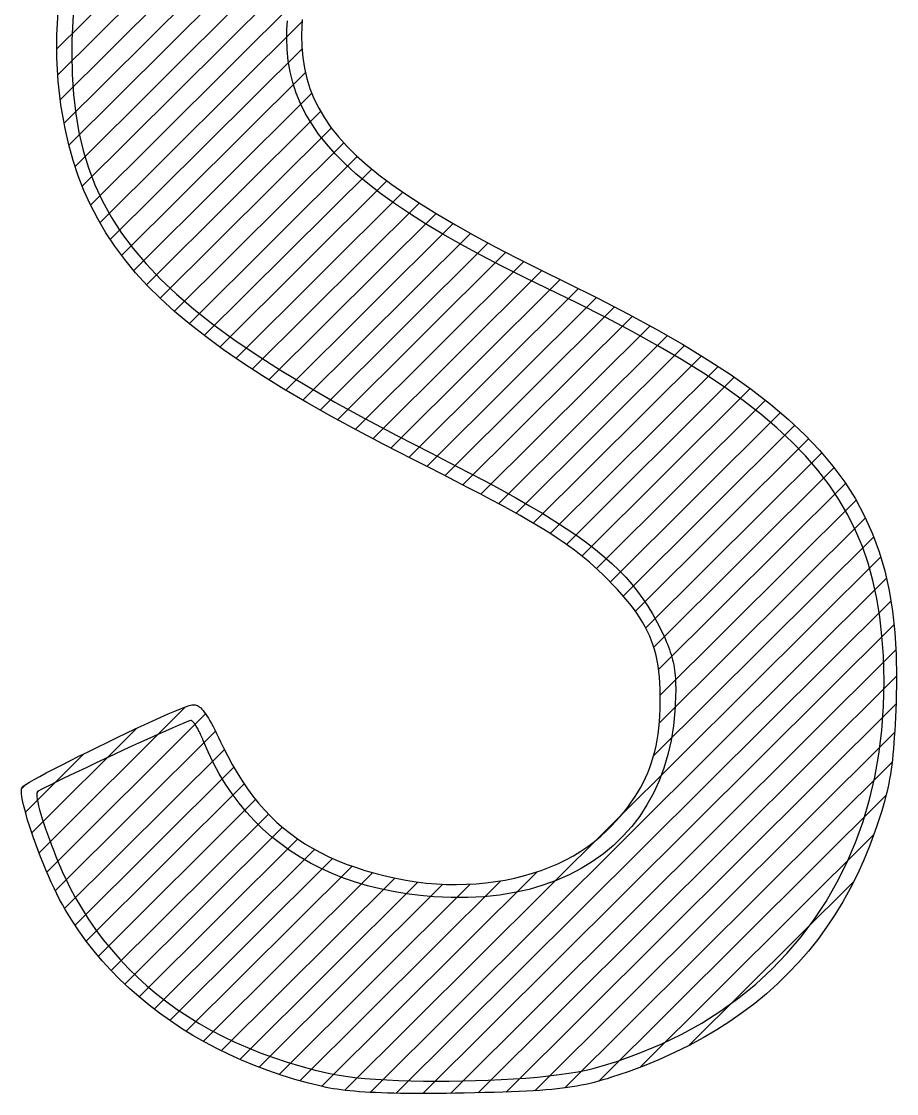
# Model space of a CAD drawing. Extents: x 0 to 420, y -1 to 297.
# Drawn here: x 202.31 to 206.41, y 4.26 to 9.28 of the extents above; entities that cross this region are included whole.
import ezdxf

# ---------------------------------------------------------------- set-up
doc = ezdxf.new("R2010")
doc.units = 0
doc.layers.get('0').update_dxf_attribs({"color": 15, "linetype": 'CONTINUOUS'})
doc.layers.add('SCD_DRAW', color=11, linetype='CONTINUOUS')

# ---------------------------------------------------------------- blocks, each defined once
blk = doc.blocks.new('EX_A3Frame_SysCAD2')
at = {"linetype": 'CONTINUOUS'}
for p, q in [((202.47696, 9.148006), (204.191118, 10.854228)), ((202.47696, 9.148006), (204.191118, 10.854228)), ((202.481957, 9.025955), (204.319642, 10.855133)), ((202.481957, 9.025955), (204.319642, 10.855133)), ((202.493992, 8.910949), (204.447442, 10.855357)), ((202.493992, 8.910949), (204.447442, 10.855357)), ((202.511905, 8.801795), (204.574572, 10.854912)), ((202.511905, 8.801795), (204.574572, 10.854912)), ((202.53499, 8.697833), (204.700081, 10.852901)), ((202.53499, 8.697833), (204.700081, 10.852901)), ((202.563354, 8.599081), (204.822149, 10.84742)), ((202.563354, 8.599081), (204.822149, 10.84742)), ((202.597052, 8.505639), (204.93745, 10.835201)), ((202.597052, 8.505639), (204.93745, 10.835201)), ((202.635842, 8.417732), (203.655935, 9.433102)), ((202.635842, 8.417732), (203.655935, 9.433102)), ((202.477684, 9.215018), (202.48399, 9.321209)), ((202.554569, 9.308942), (202.55107, 9.250317)), ((202.55107, 9.250317), (202.549016, 9.190047)), ((202.67979, 8.334491), (203.627213, 9.277528)), ((202.67979, 8.334491), (203.627213, 9.277528)), ((203.556334, 9.240745), (203.558803, 9.28053)), ((203.625663, 9.25137), (203.624874, 9.214455)), ((203.628028, 9.287485), (203.625663, 9.25137)), ((202.47773, 9.107203), (202.477684, 9.215018)), ((203.555525, 9.200055), (203.556334, 9.240745)), ((203.557248, 9.146306), (203.555525, 9.200055)), ((203.624874, 9.214455), (203.62634, 9.161285)), ((202.549016, 9.190047), (202.548373, 9.128055)), ((202.728451, 8.255942), (203.627028, 9.150358)), ((202.728451, 8.255942), (203.627028, 9.150358)), ((203.562431, 9.093761), (203.557248, 9.146306)), ((203.62634, 9.161285), (203.630856, 9.109763)), ((202.484236, 8.997959), (202.47773, 9.107203)), ((202.548373, 9.128055), (202.550404, 9.030166)), ((203.571184, 9.042313), (203.562431, 9.093761)), ((203.630856, 9.109763), (203.638601, 9.059724)), ((203.583619, 8.991856), (203.571184, 9.042313)), ((203.638601, 9.059724), (203.649751, 9.011001)), ((202.497313, 8.887475), (202.484236, 8.997959)), ((202.550404, 9.030166), (202.556496, 8.936072)), ((202.781567, 8.181575), (203.6429, 9.038922)), ((202.781567, 8.181575), (203.6429, 9.038922)), ((203.599845, 8.942284), (203.583619, 8.991856)), ((203.649751, 9.011001), (203.664486, 8.963427)), ((202.838535, 8.111295), (203.672649, 8.941547)), ((202.838535, 8.111295), (203.672649, 8.941547)), ((203.619973, 8.893491), (203.599845, 8.942284)), ((203.664486, 8.963427), (203.682982, 8.916835)), ((202.556496, 8.936072), (202.566902, 8.845493)), ((203.644113, 8.845369), (203.619973, 8.893491)), ((203.682982, 8.916835), (203.705419, 8.871059)), ((202.517068, 8.775944), (202.497313, 8.887475)), ((202.566902, 8.845493), (202.581877, 8.758146)), ((202.899061, 8.044556), (203.71396, 8.855682)), ((202.899061, 8.044556), (203.71396, 8.855682)), ((203.672378, 8.797814), (203.644113, 8.845369)), ((203.705419, 8.871059), (203.731973, 8.825933)), ((203.704876, 8.750717), (203.672378, 8.797814)), ((203.731973, 8.825933), (203.762822, 8.78129)), ((202.534385, 8.700227), (202.517068, 8.775944)), ((202.581877, 8.758146), (202.601671, 8.673752)), ((202.962748, 7.981001), (203.7645, 8.779041)), ((202.962748, 7.981001), (203.7645, 8.779041)), ((203.741718, 8.703974), (203.704876, 8.750717)), ((203.762822, 8.78129), (203.798146, 8.736963)), ((202.554683, 8.626824), (202.534385, 8.700227)), ((203.029278, 7.920238), (203.822326, 8.709614)), ((203.029278, 7.920238), (203.822326, 8.709614)), ((203.783016, 8.657477), (203.741718, 8.703974)), ((203.798146, 8.736963), (203.838121, 8.692785)), ((203.838121, 8.692785), (203.882925, 8.648592)), ((202.601671, 8.673752), (202.626539, 8.592028)), ((203.098312, 7.861967), (203.885851, 8.645861)), ((203.098312, 7.861967), (203.885851, 8.645861)), ((203.828879, 8.611122), (203.783016, 8.657477)), ((203.882925, 8.648592), (203.932736, 8.604215)), ((202.578153, 8.555555), (202.554683, 8.626824)), ((202.626539, 8.592028), (202.656734, 8.512692)), ((203.879418, 8.5648), (203.828879, 8.611122)), ((203.932736, 8.604215), (203.987731, 8.559489)), ((202.604989, 8.486235), (202.578153, 8.555555)), ((203.169309, 7.806089), (203.953621, 8.586771)), ((203.169309, 7.806089), (203.953621, 8.586771)), ((203.934745, 8.518407), (203.879418, 8.5648)), ((203.987731, 8.559489), (204.048091, 8.514247)), ((202.656734, 8.512692), (202.692507, 8.435463)), ((203.242503, 7.751959), (204.025181, 8.531013)), ((203.242503, 7.751959), (204.025181, 8.531013)), ((203.994968, 8.471835), (203.934745, 8.518407)), ((204.048091, 8.514247), (204.113991, 8.468322)), ((202.635383, 8.418681), (202.604989, 8.486235)), ((203.317421, 7.699545), (204.099592, 8.478094)), ((203.317421, 7.699545), (204.099592, 8.478094)), ((204.060199, 8.424979), (203.994968, 8.471835)), ((204.113991, 8.468322), (204.18561, 8.421548)), ((202.669528, 8.35271), (202.635383, 8.418681)), ((202.692507, 8.435463), (202.734113, 8.36006)), ((203.394181, 7.648444), (204.176623, 8.427265)), ((203.394181, 7.648444), (204.176623, 8.427265)), ((204.13055, 8.377731), (204.060199, 8.424979)), ((204.18561, 8.421548), (204.263125, 8.373757)), ((202.707616, 8.288138), (202.669528, 8.35271)), ((202.734113, 8.36006), (202.781804, 8.2862)), ((203.471976, 7.598894), (204.255222, 8.378515)), ((203.471976, 7.598894), (204.255222, 8.378515)), ((204.206129, 8.329986), (204.13055, 8.377731)), ((204.263125, 8.373757), (204.346715, 8.324785)), ((202.749841, 8.224782), (202.707616, 8.288138)), ((203.550961, 7.55053), (204.335365, 8.331301)), ((203.550961, 7.55053), (204.335365, 8.331301)), ((204.287048, 8.281638), (204.206129, 8.329986)), ((204.346715, 8.324785), (204.436558, 8.274464)), ((202.781804, 8.2862), (202.835834, 8.213605)), ((203.631, 7.503218), (204.416783, 8.285362)), ((203.631, 7.503218), (204.416783, 8.285362)), ((203.71198, 7.456836), (204.499271, 8.240482)), ((203.71198, 7.456836), (204.499271, 8.240482)), ((204.373417, 8.232579), (204.287048, 8.281638)), ((204.436558, 8.274464), (204.53283, 8.222627)), ((202.796394, 8.162459), (202.749841, 8.224782)), ((202.835834, 8.213605), (202.896454, 8.14199)), ((203.79379, 7.411283), (204.582653, 8.196495)), ((203.79379, 7.411283), (204.582653, 8.196495)), ((204.465348, 8.182705), (204.373417, 8.232579)), ((204.53283, 8.222627), (204.635711, 8.169109)), ((202.84747, 8.100984), (202.796394, 8.162459)), ((202.896454, 8.14199), (202.963918, 8.071075)), ((203.876345, 7.366466), (204.666795, 8.153257)), ((203.876345, 7.366466), (204.666795, 8.153257)), ((204.562949, 8.131908), (204.465348, 8.182705)), ((204.635711, 8.169109), (204.745378, 8.113742)), ((202.903259, 8.040176), (202.84747, 8.100984)), ((203.959557, 7.322308), (204.751574, 8.110658)), ((203.959557, 7.322308), (204.751574, 8.110658)), ((204.666332, 8.080082), (204.562949, 8.131908)), ((204.745378, 8.113742), (204.862009, 8.05636)), ((202.963956, 7.979849), (202.903259, 8.040176)), ((202.963918, 8.071075), (203.038479, 8.000579)), ((204.043358, 7.278736), (204.836898, 8.068602)), ((204.043358, 7.278736), (204.836898, 8.068602)), ((204.775609, 8.027122), (204.666332, 8.080082)), ((204.862009, 8.05636), (205.012578, 7.981708)), ((203.038479, 8.000579), (203.12039, 7.93022)), ((204.127668, 7.235695), (204.922416, 8.026764)), ((204.127668, 7.235695), (204.922416, 8.026764)), ((204.917386, 7.95827), (204.775609, 8.027122)), ((203.029753, 7.919822), (202.963956, 7.979849)), ((204.212271, 7.192921), (205.007371, 7.984341)), ((204.212271, 7.192921), (205.007371, 7.984341)), ((204.296675, 7.14995), (205.091626, 7.941221)), ((204.296675, 7.14995), (205.091626, 7.941221)), ((205.051054, 7.890796), (204.917386, 7.95827)), ((205.012578, 7.981708), (205.154, 7.908537)), ((203.100843, 7.859911), (203.029753, 7.919822)), ((203.12039, 7.93022), (203.209904, 7.859716)), ((204.380907, 7.106621), (205.175218, 7.897255)), ((204.380907, 7.106621), (205.175218, 7.897255)), ((205.176817, 7.824478), (205.051054, 7.890796)), ((205.154, 7.908537), (205.286503, 7.836558)), ((203.177417, 7.799931), (203.100843, 7.859911)), ((203.209904, 7.859716), (203.307273, 7.788786)), ((204.464596, 7.062937), (205.257803, 7.852472)), ((204.464596, 7.062937), (205.257803, 7.852472)), ((205.286503, 7.836558), (205.410312, 7.765483)), ((203.25967, 7.739702), (203.177417, 7.799931)), ((203.307273, 7.788786), (203.412751, 7.717148)), ((204.547683, 7.018654), (205.339394, 7.8067)), ((204.547683, 7.018654), (205.339394, 7.8067)), ((205.294878, 7.759094), (205.176817, 7.824478)), ((203.347794, 7.679037), (203.25967, 7.739702)), ((204.629779, 6.973574), (205.419748, 7.759886)), ((204.629779, 6.973574), (205.419748, 7.759886)), ((205.405439, 7.694422), (205.294878, 7.759094)), ((205.410312, 7.765483), (205.525655, 7.695024)), ((203.412751, 7.717148), (203.52659, 7.644522)), ((204.710722, 6.927156), (205.498964, 7.711749)), ((204.710722, 6.927156), (205.498964, 7.711749)), ((205.508705, 7.630239), (205.405439, 7.694422)), ((205.525655, 7.695024), (205.63276, 7.624891)), ((203.441981, 7.617755), (203.347794, 7.679037)), ((203.52659, 7.644522), (203.649044, 7.570626)), ((204.789784, 6.878868), (205.57676, 7.6622)), ((204.789784, 6.878868), (205.57676, 7.6622)), ((203.542424, 7.555672), (203.441981, 7.617755)), ((204.865884, 6.828033), (205.652716, 7.611222)), ((204.865884, 6.828033), (205.652716, 7.611222)), ((205.604878, 7.566326), (205.508705, 7.630239)), ((205.63276, 7.624891), (205.731854, 7.554797)), ((203.649316, 7.492605), (203.542424, 7.555672)), ((203.649044, 7.570626), (203.780365, 7.495177)), ((204.938543, 6.77337), (205.727111, 7.558288)), ((204.938543, 6.77337), (205.727111, 7.558288)), ((205.694163, 7.502457), (205.604878, 7.566326)), ((205.731854, 7.554797), (205.823164, 7.484454)), ((203.76285, 7.428369), (203.649316, 7.492605)), ((203.780365, 7.495177), (203.920807, 7.417895)), ((205.006906, 6.714431), (205.79947, 7.503326)), ((205.006906, 6.714431), (205.79947, 7.503326)), ((205.77676, 7.438412), (205.694163, 7.502457)), ((205.823164, 7.484454), (205.906916, 7.413574)), ((205.07116, 6.651836), (205.869298, 7.446278)), ((205.07116, 6.651836), (205.869298, 7.446278)), ((205.852876, 7.373969), (205.77676, 7.438412)), ((203.883218, 7.362782), (203.76285, 7.428369)), ((203.920807, 7.417895), (204.070622, 7.338499)), ((205.132463, 6.585871), (205.93678, 7.386464)), ((205.132463, 6.585871), (205.93678, 7.386464)), ((205.906916, 7.413574), (205.983338, 7.341866)), ((204.010613, 7.295661), (203.883218, 7.362782)), ((204.070622, 7.338499), (204.230064, 7.256706)), ((205.922712, 7.308908), (205.852876, 7.373969)), ((205.983338, 7.341866), (206.052658, 7.269043)), ((204.145228, 7.226822), (204.010613, 7.295661)), ((205.18905, 6.515211), (206.00135, 7.32375)), ((205.18905, 6.515211), (206.00135, 7.32375)), ((205.986471, 7.243002), (205.922712, 7.308908)), ((204.230064, 7.256706), (204.319954, 7.210934)), ((205.238214, 6.436445), (206.062989, 7.257401)), ((205.238214, 6.436445), (206.062989, 7.257401)), ((206.044357, 7.176033), (205.986471, 7.243002)), ((206.052658, 7.269043), (206.115102, 7.194817)), ((204.216672, 7.190689), (204.145228, 7.226822)), ((204.283795, 7.156533), (204.216672, 7.190689)), ((204.319954, 7.210934), (204.40454, 7.16715)), ((205.275491, 6.346565), (206.120614, 7.187775)), ((205.275491, 6.346565), (206.120614, 7.187775)), ((206.115102, 7.194817), (206.170897, 7.1189)), ((204.346791, 7.124235), (204.283795, 7.156533)), ((204.40454, 7.16715), (204.484023, 7.125198)), ((206.096574, 7.107779), (206.044357, 7.176033)), ((204.405853, 7.093676), (204.346791, 7.124235)), ((204.461175, 7.064738), (204.405853, 7.093676)), ((204.484023, 7.125198), (204.558602, 7.084918)), ((204.558602, 7.084918), (204.628477, 7.046153)), ((205.297945, 6.24193), (206.174167, 7.114095)), ((205.297945, 6.24193), (206.174167, 7.114095)), ((206.143324, 7.038016), (206.096574, 7.107779)), ((206.170897, 7.1189), (206.220271, 7.041002)), ((204.51295, 7.0373), (204.461175, 7.064738)), ((204.561371, 7.011244), (204.51295, 7.0373)), ((204.628477, 7.046153), (204.693847, 7.008743)), ((205.305788, 6.122446), (206.223333, 7.035743)), ((205.305788, 6.122446), (206.223333, 7.035743)), ((206.184811, 6.966523), (206.143324, 7.038016)), ((206.220271, 7.041002), (206.263451, 6.960835)), ((204.606632, 6.986452), (204.561371, 7.011244)), ((204.648925, 6.962804), (204.606632, 6.986452)), ((204.693847, 7.008743), (204.754914, 6.972532)), ((204.688445, 6.940179), (204.648925, 6.962804)), ((204.725385, 6.918461), (204.688445, 6.940179)), ((204.754914, 6.972532), (204.811876, 6.93736)), ((204.811876, 6.93736), (204.864933, 6.903068)), ((205.301481, 5.991174), (206.267445, 6.952666)), ((205.301481, 5.991174), (206.267445, 6.952666)), ((206.221237, 6.893078), (206.184811, 6.966523)), ((206.263451, 6.960835), (206.300664, 6.878111)), ((204.759937, 6.897531), (204.725385, 6.918461)), ((204.792295, 6.877268), (204.759937, 6.897531)), ((204.864933, 6.903068), (204.914285, 6.8695)), ((206.252807, 6.817459), (206.221237, 6.893078)), ((204.822653, 6.857555), (204.792295, 6.877268)), ((204.851205, 6.838271), (204.822653, 6.857555)), ((204.878142, 6.819298), (204.851205, 6.838271)), ((204.914285, 6.8695), (204.960132, 6.836495)), ((204.960132, 6.836495), (205.002674, 6.803897)), ((205.274749, 5.83758), (206.306216, 6.864272)), ((205.274749, 5.83758), (206.306216, 6.864272)), ((206.300664, 6.878111), (206.332136, 6.792542)), ((204.903659, 6.800516), (204.878142, 6.819298)), ((204.927949, 6.781807), (204.903659, 6.800516)), ((204.951204, 6.763053), (204.927949, 6.781807)), ((205.002674, 6.803897), (205.042111, 6.771546)), ((206.279724, 6.739443), (206.252807, 6.817459)), ((206.332136, 6.792542), (206.358096, 6.703838)), ((203.827925, 4.270463), (206.339282, 6.770193)), ((203.827925, 4.270463), (206.339282, 6.770193)), ((204.973619, 6.744133), (204.951204, 6.763053)), ((204.995388, 6.724929), (204.973619, 6.744133)), ((205.042111, 6.771546), (205.078642, 6.739286)), ((205.078642, 6.739286), (205.112468, 6.706955)), ((206.302189, 6.65881), (206.279724, 6.739443)), ((205.016702, 6.705322), (204.995388, 6.724929)), ((205.037756, 6.685191), (205.016702, 6.705322)), ((205.058743, 6.66442), (205.037756, 6.685191)), ((205.112468, 6.706955), (205.143788, 6.674399)), ((206.358096, 6.703838), (206.37877, 6.611714)), ((203.945816, 4.260822), (206.366352, 6.670152)), ((203.945816, 4.260822), (206.366352, 6.670152)), ((205.082443, 6.640216), (205.058743, 6.66442)), ((205.104702, 6.616675), (205.082443, 6.640216)), ((205.143788, 6.674399), (205.172801, 6.641455)), ((205.172801, 6.641455), (205.199709, 6.607969)), ((206.320408, 6.575336), (206.302189, 6.65881)), ((205.125556, 6.59371), (205.104702, 6.616675)), ((205.145046, 6.571234), (205.125556, 6.59371)), ((205.199709, 6.607969), (205.22471, 6.573779)), ((206.37877, 6.611714), (206.394385, 6.515877)), ((204.068952, 4.256404), (206.387246, 6.563965)), ((204.068952, 4.256404), (206.387246, 6.563965)), ((205.163206, 6.549159), (205.145046, 6.571234)), ((205.180076, 6.527399), (205.163206, 6.549159)), ((205.22471, 6.573779), (205.248006, 6.53873)), ((205.248006, 6.53873), (205.269794, 6.502661)), ((206.334583, 6.488801), (206.320408, 6.575336)), ((205.195693, 6.505864), (205.180076, 6.527399)), ((205.210093, 6.484468), (205.195693, 6.505864)), ((205.223317, 6.463124), (205.210093, 6.484468)), ((205.269794, 6.502661), (205.290276, 6.465415)), ((206.344917, 6.398981), (206.334583, 6.488801)), ((206.394385, 6.515877), (206.405168, 6.416041)), ((204.19377, 4.255269), (206.40177, 6.453046)), ((204.19377, 4.255269), (206.40177, 6.453046)), ((205.2354, 6.441743), (205.223317, 6.463124)), ((205.24638, 6.420239), (205.2354, 6.441743)), ((205.290276, 6.465415), (205.309651, 6.426834)), ((205.256294, 6.398524), (205.24638, 6.420239)), ((205.265182, 6.37651), (205.256294, 6.398524)), ((205.309651, 6.426834), (205.328119, 6.386759)), ((205.328119, 6.386759), (205.333854, 6.373544)), ((206.351614, 6.305655), (206.344917, 6.398981)), ((206.405168, 6.416041), (206.411349, 6.311918)), ((204.322364, 4.256282), (206.410398, 6.334649)), ((204.322364, 4.256282), (206.410398, 6.334649)), ((205.273078, 6.354111), (205.265182, 6.37651)), ((205.280023, 6.331238), (205.273078, 6.354111)), ((205.286053, 6.307805), (205.280023, 6.331238)), ((205.333854, 6.373544), (205.339198, 6.360687)), ((205.339198, 6.360687), (205.34416, 6.348131)), ((205.34416, 6.348131), (205.348747, 6.335816)), ((205.348747, 6.335816), (205.352966, 6.323681)), ((205.291206, 6.283724), (205.286053, 6.307805)), ((205.29552, 6.258906), (205.291206, 6.283724)), ((205.352966, 6.323681), (205.356827, 6.311669)), ((205.356827, 6.311669), (205.360337, 6.29972)), ((205.360337, 6.29972), (205.363504, 6.287774)), ((205.363504, 6.287774), (205.366337, 6.275773)), ((206.354934, 6.186818), (206.351614, 6.305655)), ((206.411349, 6.311918), (206.41315, 6.203219)), ((205.299031, 6.233266), (205.29552, 6.258906)), ((205.301778, 6.206714), (205.299031, 6.233266)), ((205.366337, 6.275773), (205.368843, 6.263657)), ((205.368843, 6.263657), (205.371031, 6.251368)), ((205.371031, 6.251368), (205.372908, 6.238844)), ((205.372908, 6.238844), (205.374483, 6.226029)), ((204.452413, 4.258744), (206.413162, 6.210415)), ((204.452413, 4.258744), (206.413162, 6.210415)), ((205.303799, 6.179165), (205.301778, 6.206714)), ((205.30513, 6.150531), (205.303799, 6.179165)), ((205.374483, 6.226029), (205.375764, 6.212863)), ((205.375764, 6.212863), (205.376758, 6.199286)), ((205.376758, 6.199286), (205.377474, 6.185239)), ((205.377474, 6.185239), (205.37792, 6.170662)), ((206.352466, 6.070499), (206.354934, 6.186818)), ((206.41315, 6.203219), (206.410803, 6.089655)), ((205.305809, 6.120723), (205.30513, 6.150531)), ((205.378034, 6.139685), (205.377718, 6.123166)), ((205.37792, 6.170662), (205.378105, 6.155497)), ((205.378105, 6.155497), (205.378034, 6.139685)), ((204.584351, 4.262385), (206.410438, 6.080018)), ((204.584351, 4.262385), (206.410438, 6.080018)), ((205.30529, 6.057773), (205.305875, 6.089655)), ((205.305875, 6.089655), (205.305809, 6.120723)), ((205.376382, 6.087771), (205.375377, 6.068777)), ((205.377165, 6.105881), (205.376382, 6.087771)), ((205.377718, 6.123166), (205.377165, 6.105881)), ((206.410803, 6.089655), (206.409361, 6.052913)), ((202.394577, 5.383643), (203.08122, 6.067107)), ((202.394577, 5.383643), (203.08122, 6.067107)), ((202.431298, 5.293209), (203.175382, 6.033848)), ((202.431298, 5.293209), (203.175382, 6.033848)), ((202.965261, 6.018242), (202.999806, 6.033512)), ((202.999806, 6.033512), (203.030897, 6.046879)), ((203.030897, 6.046879), (203.058038, 6.058097)), ((203.058038, 6.058097), (203.080729, 6.066925)), ((203.080729, 6.066925), (203.09847, 6.073117)), ((203.09847, 6.073117), (203.104409, 6.074801)), ((203.104409, 6.074801), (203.110131, 6.075976)), ((203.110131, 6.075976), (203.11567, 6.076598)), ((203.11567, 6.076598), (203.121067, 6.076619)), ((203.121067, 6.076619), (203.126357, 6.075998)), ((203.126357, 6.075998), (203.131577, 6.074686)), ((203.131577, 6.074686), (203.136765, 6.07264)), ((203.136765, 6.07264), (203.141959, 6.069814)), ((203.141959, 6.069814), (203.147195, 6.066162)), ((203.147195, 6.066162), (203.152511, 6.061641)), ((203.152511, 6.061641), (203.157943, 6.056204)), ((203.157943, 6.056204), (203.163529, 6.049806)), ((203.163529, 6.049806), (203.169307, 6.042402)), ((203.169307, 6.042402), (203.175313, 6.033949)), ((203.175313, 6.033949), (203.181584, 6.024398)), ((205.303987, 6.026813), (205.30529, 6.057773)), ((205.374158, 6.048838), (205.36739, 5.977804)), ((205.375377, 6.068777), (205.374158, 6.048838)), ((206.344287, 5.956808), (206.352466, 6.070499)), ((206.409361, 6.052913), (206.407849, 6.018171)), ((202.845893, 5.963442), (202.887806, 5.982963)), ((202.887806, 5.982963), (202.927763, 6.001311)), ((202.927763, 6.001311), (202.965261, 6.018242)), ((203.046421, 5.979882), (203.018791, 5.967836)), ((203.069521, 5.989712), (203.046421, 5.979882)), ((203.087519, 5.99706), (203.069521, 5.989712)), ((203.099851, 6.001662), (203.087519, 5.99706)), ((203.105948, 6.003255), (203.099851, 6.001662)), ((203.107472, 6.003038), (203.105948, 6.003255)), ((203.10914, 6.002396), (203.107472, 6.003038)), ((203.110943, 6.001344), (203.10914, 6.002396)), ((203.112873, 5.999897), (203.110943, 6.001344)), ((203.11492, 5.998067), (203.112873, 5.999897)), ((203.117075, 5.99587), (203.11492, 5.998067)), ((203.11933, 5.993319), (203.117075, 5.99587)), ((203.121677, 5.990428), (203.11933, 5.993319)), ((203.124105, 5.987213), (203.121677, 5.990428)), ((203.126606, 5.983687), (203.124105, 5.987213)), ((203.129172, 5.979865), (203.126606, 5.983687)), ((203.131793, 5.97576), (203.129172, 5.979865)), ((203.181584, 6.024398), (203.188159, 6.013706)), ((203.188159, 6.013706), (203.195073, 6.001828)), ((203.195073, 6.001828), (203.202364, 5.988717)), ((203.202364, 5.988717), (203.21007, 5.97433)), ((205.299154, 5.967476), (205.301947, 5.996729)), ((205.301947, 5.996729), (205.303987, 6.026813)), ((205.36739, 5.977804), (205.356501, 5.909309)), ((206.406246, 5.985294), (206.404528, 5.954143)), ((206.407849, 6.018171), (206.406246, 5.985294)), ((202.360714, 5.476922), (202.852699, 5.966629)), ((202.360714, 5.476922), (202.852699, 5.966629)), ((202.471045, 5.205601), (203.221372, 5.952455)), ((202.471045, 5.205601), (203.221372, 5.952455)), ((202.758185, 5.921855), (202.80252, 5.942992)), ((202.80252, 5.942992), (202.845893, 5.963442)), ((202.9522, 5.938145), (202.914376, 5.92103)), ((202.987194, 5.953835), (202.9522, 5.938145)), ((203.018791, 5.967836), (202.987194, 5.953835)), ((203.13446, 5.971387), (203.131793, 5.97576)), ((203.137166, 5.96676), (203.13446, 5.971387)), ((203.1399, 5.961894), (203.137166, 5.96676)), ((203.142654, 5.956802), (203.1399, 5.961894)), ((203.14542, 5.951499), (203.142654, 5.956802)), ((203.148186, 5.945998), (203.14542, 5.951499)), ((203.150947, 5.940315), (203.148186, 5.945998)), ((203.153692, 5.934464), (203.150947, 5.940315)), ((203.156413, 5.928458), (203.153692, 5.934464)), ((203.159101, 5.922311), (203.156413, 5.928458)), ((203.21007, 5.97433), (203.218227, 5.958621)), ((203.218227, 5.958621), (203.226873, 5.941545)), ((203.226873, 5.941545), (203.236046, 5.923056)), ((204.718092, 4.268521), (206.404085, 5.946709)), ((204.718092, 4.268521), (206.404085, 5.946709)), ((205.291227, 5.911284), (205.295587, 5.93901)), ((205.295587, 5.93901), (205.299154, 5.967476)), ((206.330475, 5.845858), (206.344287, 5.956808)), ((206.404528, 5.954143), (206.402675, 5.924584)), ((202.624396, 5.856767), (202.668625, 5.878499)), ((202.668625, 5.878499), (202.713387, 5.900276)), ((202.713387, 5.900276), (202.758185, 5.921855)), ((202.832507, 5.88358), (202.789596, 5.863773)), ((202.874289, 5.902754), (202.832507, 5.88358)), ((202.914376, 5.92103), (202.874289, 5.902754)), ((203.161746, 5.916039), (203.159101, 5.922311)), ((203.164339, 5.909655), (203.161746, 5.916039)), ((203.187298, 5.855642), (203.164339, 5.909655)), ((203.236046, 5.923056), (203.245781, 5.903109)), ((203.245781, 5.903109), (203.256117, 5.88166)), ((203.256117, 5.88166), (203.277563, 5.838553)), ((205.280055, 5.857873), (205.286056, 5.884253)), ((205.286056, 5.884253), (205.291227, 5.911284)), ((205.356501, 5.909309), (205.341577, 5.84342)), ((206.400663, 5.896479), (206.39847, 5.869692)), ((206.402675, 5.924584), (206.400663, 5.896479)), ((202.330651, 5.573958), (202.605258, 5.847294)), ((202.330651, 5.573958), (202.605258, 5.847294)), ((202.514782, 5.122151), (203.263187, 5.86709)), ((202.514782, 5.122151), (203.263187, 5.86709)), ((202.539533, 5.814412), (202.5812, 5.835323)), ((202.5812, 5.835323), (202.624396, 5.856767)), ((202.746125, 5.843597), (202.70266, 5.823315)), ((202.789596, 5.863773), (202.746125, 5.843597)), ((203.21232, 5.803576), (203.187298, 5.855642)), ((203.277563, 5.838553), (203.299752, 5.797207)), ((205.265488, 5.806881), (205.273206, 5.832097)), ((205.273206, 5.832097), (205.280055, 5.857873)), ((205.341577, 5.84342), (205.322701, 5.7802)), ((206.311108, 5.737758), (206.330475, 5.845858)), ((206.396074, 5.844086), (206.393453, 5.819525)), ((206.39847, 5.869692), (206.396074, 5.844086)), ((202.462785, 5.775161), (202.499896, 5.794277)), ((202.499896, 5.794277), (202.539533, 5.814412)), ((202.563593, 5.04375), (203.307239, 5.783953)), ((202.563593, 5.04375), (203.307239, 5.783953)), ((202.61802, 5.783494), (202.57798, 5.764481)), ((202.659769, 5.803193), (202.61802, 5.783494)), ((202.70266, 5.823315), (202.659769, 5.803193)), ((203.239384, 5.753469), (203.21232, 5.803576)), ((203.299752, 5.797207), (203.322728, 5.757587)), ((204.85852, 4.281315), (206.392072, 5.807767)), ((204.85852, 4.281315), (206.392072, 5.807767)), ((205.247377, 5.757947), (205.256885, 5.78218)), ((205.256885, 5.78218), (205.265488, 5.806881)), ((205.322701, 5.7802), (205.299958, 5.719715)), ((206.390584, 5.795872), (206.387445, 5.77299)), ((206.393453, 5.819525), (206.390584, 5.795872)), ((202.349579, 5.713767), (202.371598, 5.726368)), ((202.371598, 5.726368), (202.398138, 5.740963)), ((202.398138, 5.740963), (202.428699, 5.757308)), ((202.428699, 5.757308), (202.462785, 5.775161)), ((202.505295, 5.729574), (202.473785, 5.714207)), ((202.540216, 5.74642), (202.505295, 5.729574)), ((202.57798, 5.764481), (202.540216, 5.74642)), ((203.268472, 5.705334), (203.239384, 5.753469)), ((203.322728, 5.757587), (203.346537, 5.71966)), ((205.22557, 5.710709), (205.236945, 5.734139)), ((205.236945, 5.734139), (205.247377, 5.757947)), ((206.286267, 5.63262), (206.311108, 5.737758)), ((206.380268, 5.728994), (206.376187, 5.707607)), ((206.384014, 5.750743), (206.380268, 5.728994)), ((206.387445, 5.77299), (206.384014, 5.750743)), ((202.312272, 5.673689), (202.313198, 5.683568)), ((202.313198, 5.683568), (202.315627, 5.690367)), ((202.313199, 5.683571), (202.334089, 5.704365)), ((202.313199, 5.683571), (202.334089, 5.704365)), ((202.315627, 5.690367), (202.321095, 5.695523)), ((202.321095, 5.695523), (202.332578, 5.703405)), ((202.332578, 5.703405), (202.349579, 5.713767)), ((202.405396, 5.67962), (202.393203, 5.67281)), ((202.423268, 5.688966), (202.405396, 5.67962)), ((202.446254, 5.700583), (202.423268, 5.688966)), ((202.473785, 5.714207), (202.446254, 5.700583)), ((202.616283, 4.969399), (203.355884, 5.705576)), ((202.616283, 4.969399), (203.355884, 5.705576)), ((203.299564, 5.659186), (203.268472, 5.705334)), ((203.346537, 5.71966), (203.371223, 5.68339)), ((203.371223, 5.68339), (203.396831, 5.648744)), ((205.199917, 5.664804), (205.213234, 5.687612)), ((205.213234, 5.687612), (205.22557, 5.710709)), ((205.299958, 5.719715), (205.273433, 5.662033)), ((206.371745, 5.686445), (206.366922, 5.665372)), ((206.376187, 5.707607), (206.371745, 5.686445)), ((202.312772, 5.660951), (202.312272, 5.673689)), ((202.314622, 5.645569), (202.312772, 5.660951)), ((202.317746, 5.627762), (202.314622, 5.645569)), ((202.322066, 5.607747), (202.317746, 5.627762)), ((202.38504, 5.664482), (202.384177, 5.657265)), ((202.384177, 5.657265), (202.384598, 5.647355)), ((202.384598, 5.647355), (202.38623, 5.634953)), ((202.38726, 5.6688), (202.38504, 5.664482)), ((202.38623, 5.634953), (202.389002, 5.620265)), ((202.393203, 5.67281), (202.38726, 5.6688)), ((202.672812, 4.898681), (203.409802, 5.63226)), ((202.672812, 4.898681), (203.409802, 5.63226)), ((203.332642, 5.615036), (203.299564, 5.659186)), ((203.396831, 5.648744), (203.423405, 5.615689)), ((205.018384, 4.313582), (206.363866, 5.652836)), ((205.018384, 4.313582), (206.363866, 5.652836)), ((205.170268, 5.619871), (205.185602, 5.642239)), ((205.185602, 5.642239), (205.199917, 5.664804)), ((205.273433, 5.662033), (205.24321, 5.607215)), ((206.256025, 5.530554), (206.286267, 5.63262)), ((206.361696, 5.64425), (206.356044, 5.622945)), ((206.366922, 5.665372), (206.361696, 5.64425)), ((202.327506, 5.585743), (202.322066, 5.607747)), ((202.333989, 5.561968), (202.327506, 5.585743)), ((202.389002, 5.620265), (202.39284, 5.603492)), ((202.39284, 5.603492), (202.397672, 5.58484)), ((202.397672, 5.58484), (202.403426, 5.56451)), ((203.367685, 5.572899), (203.332642, 5.615036)), ((203.423405, 5.615689), (203.450991, 5.584189)), ((203.450991, 5.584189), (203.479633, 5.554212)), ((205.117975, 5.553502), (205.136474, 5.575548)), ((205.136474, 5.575548), (205.153899, 5.597656)), ((205.153899, 5.597656), (205.170268, 5.619871)), ((205.24321, 5.607215), (205.209373, 5.55533)), ((206.343373, 5.579233), (206.336309, 5.556554)), ((206.349943, 5.601318), (206.343373, 5.579233)), ((206.356044, 5.622945), (206.349943, 5.601318)), ((202.341439, 5.536637), (202.333989, 5.561968)), ((202.349778, 5.509971), (202.341439, 5.536637)), ((202.403426, 5.56451), (202.410031, 5.542709)), ((202.410031, 5.542709), (202.417412, 5.519637)), ((202.732953, 4.831559), (203.469412, 5.564609)), ((202.732953, 4.831559), (203.469412, 5.564609)), ((203.404675, 5.532786), (203.367685, 5.572899)), ((203.443591, 5.494712), (203.404675, 5.532786)), ((203.479633, 5.554212), (203.509375, 5.525721)), ((203.509375, 5.525721), (203.540262, 5.498685)), ((205.077679, 5.509414), (205.098383, 5.531472)), ((205.098383, 5.531472), (205.117975, 5.553502)), ((205.209373, 5.55533), (205.172008, 5.506441)), ((206.220464, 5.431673), (206.256025, 5.530554)), ((206.328731, 5.533143), (206.320615, 5.508865)), ((206.336309, 5.556554), (206.328731, 5.533143)), ((202.35893, 5.482187), (202.349778, 5.509971)), ((202.36882, 5.453502), (202.35893, 5.482187)), ((202.417412, 5.519637), (202.425499, 5.4955)), ((202.425499, 5.4955), (202.434218, 5.470501)), ((202.796381, 4.76811), (203.534897, 5.503208)), ((202.796381, 4.76811), (203.534897, 5.503208)), ((203.484416, 5.458688), (203.443591, 5.494712)), ((203.540262, 5.498685), (203.57234, 5.473069)), ((205.027733, 5.460995), (205.055845, 5.487282)), ((205.055845, 5.487282), (205.077679, 5.509414)), ((205.172008, 5.506441), (205.131198, 5.460613)), ((206.31194, 5.483583), (206.28623, 5.413669)), ((206.320615, 5.508865), (206.31194, 5.483583)), ((202.379369, 5.424133), (202.36882, 5.453502)), ((202.434218, 5.470501), (202.443498, 5.444843)), ((202.443498, 5.444843), (202.453266, 5.41873)), ((202.863407, 4.707841), (203.606949, 5.447941)), ((202.863407, 4.707841), (203.606949, 5.447941)), ((203.527129, 5.424729), (203.484416, 5.458688)), ((203.571713, 5.392847), (203.527129, 5.424729)), ((203.57234, 5.473069), (203.605653, 5.448837)), ((203.605653, 5.448837), (203.640245, 5.425957)), ((203.640245, 5.425957), (203.676161, 5.404395)), ((204.966409, 5.412473), (204.997893, 5.436053)), ((204.997893, 5.436053), (205.027733, 5.460995)), ((205.131198, 5.460613), (205.087027, 5.417912)), ((205.210724, 4.378047), (206.306855, 5.469102)), ((205.210724, 4.378047), (206.306855, 5.469102)), ((206.17966, 5.336086), (206.220464, 5.431673)), ((202.390501, 5.394299), (202.379369, 5.424133)), ((202.40214, 5.364218), (202.390501, 5.394299)), ((202.453266, 5.41873), (202.463449, 5.392366)), ((202.463449, 5.392366), (202.473976, 5.365953)), ((202.933772, 4.650895), (203.685488, 5.399131)), ((202.933772, 4.650895), (203.685488, 5.399131)), ((203.618145, 5.363055), (203.571713, 5.392847)), ((203.676161, 5.404395), (203.713447, 5.384116)), ((203.713447, 5.384116), (203.752146, 5.365086)), ((204.898818, 5.369474), (204.933356, 5.390274)), ((204.933356, 5.390274), (204.966409, 5.412473)), ((205.039582, 5.378404), (204.988945, 5.342154)), ((205.087027, 5.417912), (205.039582, 5.378404)), ((206.28623, 5.413669), (206.258278, 5.345652)), ((202.414208, 5.334107), (202.40214, 5.364218)), ((202.42663, 5.304185), (202.414208, 5.334107)), ((202.473976, 5.365953), (202.484775, 5.339696)), ((202.484775, 5.339696), (202.495772, 5.313798)), ((203.007179, 4.59741), (203.770164, 5.356862)), ((203.007179, 4.59741), (203.770164, 5.356862)), ((203.666408, 5.335367), (203.618145, 5.363055)), ((203.716483, 5.309795), (203.666408, 5.335367)), ((203.752146, 5.365086), (203.792304, 5.347271)), ((203.792304, 5.347271), (203.833964, 5.330636)), ((203.833964, 5.330636), (203.877172, 5.315149)), ((204.78708, 5.315644), (204.825599, 5.33214)), ((204.825599, 5.33214), (204.862872, 5.35009)), ((204.862872, 5.35009), (204.898818, 5.369474)), ((204.988945, 5.342154), (204.935201, 5.309225)), ((206.133692, 5.243904), (206.17966, 5.336086)), ((206.258278, 5.345652), (206.228083, 5.279535)), ((202.439329, 5.274667), (202.42663, 5.304185)), ((202.452227, 5.245774), (202.439329, 5.274667)), ((202.495772, 5.313798), (202.506895, 5.288463)), ((202.506895, 5.288463), (202.518072, 5.263895)), ((203.084113, 4.547003), (203.861337, 5.320629)), ((203.084113, 4.547003), (203.861337, 5.320629)), ((203.164333, 4.499867), (203.958368, 5.290226)), ((203.164333, 4.499867), (203.958368, 5.290226)), ((203.76835, 5.286354), (203.716483, 5.309795)), ((203.718811, 4.288846), (204.728887, 5.294246)), ((203.718811, 4.288846), (204.728887, 5.294246)), ((203.821989, 5.265054), (203.76835, 5.286354)), ((203.877172, 5.315149), (203.921973, 5.300775)), ((203.921973, 5.300775), (203.968411, 5.28748)), ((203.968411, 5.28748), (204.016531, 5.275229)), ((204.016531, 5.275229), (204.066377, 5.263988)), ((204.62213, 5.264547), (204.664838, 5.275052)), ((204.664838, 5.275052), (204.706619, 5.287082)), ((204.706619, 5.287082), (204.747394, 5.300619)), ((204.747394, 5.300619), (204.78708, 5.315644)), ((204.878435, 5.279686), (204.818732, 5.253599)), ((204.935201, 5.309225), (204.878435, 5.279686)), ((206.228083, 5.279535), (206.195647, 5.215319)), ((202.465248, 5.217722), (202.452227, 5.245774)), ((202.518072, 5.263895), (202.529231, 5.240296)), ((202.529231, 5.240296), (202.540299, 5.217871)), ((203.24835, 4.455793), (204.061375, 5.265054)), ((203.24835, 4.455793), (204.061375, 5.265054)), ((203.33527, 4.415326), (204.170004, 5.246196)), ((203.33527, 4.415326), (204.170004, 5.246196)), ((203.425632, 4.378285), (204.287196, 5.23586)), ((203.425632, 4.378285), (204.287196, 5.23586)), ((203.51977, 4.344696), (204.415573, 5.236352)), ((203.51977, 4.344696), (204.415573, 5.236352)), ((203.617366, 4.314856), (204.558971, 5.252102)), ((203.617366, 4.314856), (204.558971, 5.252102)), ((203.877382, 5.24591), (203.821989, 5.265054)), ((203.93451, 5.228936), (203.877382, 5.24591)), ((203.993352, 5.214143), (203.93451, 5.228936)), ((204.066377, 5.263988), (204.113982, 5.254789)), ((204.113982, 5.254789), (204.161618, 5.24733)), ((204.161618, 5.24733), (204.209205, 5.241595)), ((204.209205, 5.241595), (204.256665, 5.237565)), ((204.256665, 5.237565), (204.303916, 5.235222)), ((204.303916, 5.235222), (204.350879, 5.234548)), ((204.350879, 5.234548), (204.397474, 5.235525)), ((204.397474, 5.235525), (204.44362, 5.238135)), ((204.44362, 5.238135), (204.489239, 5.242361)), ((204.489239, 5.242361), (204.53425, 5.248183)), ((204.53425, 5.248183), (204.578574, 5.255585)), ((204.578574, 5.255585), (204.62213, 5.264547)), ((204.756176, 5.231031), (204.69085, 5.212047)), ((204.818732, 5.253599), (204.756176, 5.231031)), ((205.442045, 4.481312), (206.212811, 5.24851)), ((205.442045, 4.481312), (206.212811, 5.24851)), ((206.082638, 5.155239), (206.133692, 5.243904)), ((202.478316, 5.190729), (202.465248, 5.217722)), ((202.491355, 5.165012), (202.478316, 5.190729)), ((202.540299, 5.217871), (202.551205, 5.196824)), ((202.551205, 5.196824), (202.561876, 5.177356)), ((202.561876, 5.177356), (202.592962, 5.124645)), ((204.05389, 5.201545), (203.993352, 5.214143)), ((204.116103, 5.191155), (204.05389, 5.201545)), ((204.179974, 5.182987), (204.116103, 5.191155)), ((204.245483, 5.177052), (204.179974, 5.182987)), ((204.325647, 5.173164), (204.245483, 5.177052)), ((204.479105, 5.177249), (204.403549, 5.173252)), ((204.55223, 5.18509), (204.479105, 5.177249)), ((204.62284, 5.196711), (204.55223, 5.18509)), ((204.69085, 5.212047), (204.62284, 5.196711)), ((206.195647, 5.215319), (206.160972, 5.153003)), ((202.504285, 5.140791), (202.491355, 5.165012)), ((202.517032, 5.118282), (202.504285, 5.140791)), ((202.592962, 5.124645), (202.625681, 5.073515)), ((204.403549, 5.173252), (204.325647, 5.173164)), ((206.026576, 5.070201), (206.082638, 5.155239)), ((206.160972, 5.153003), (206.124059, 5.092588)), ((202.548022, 5.067629), (202.517032, 5.118282)), ((202.625681, 5.073515), (202.660033, 5.023967)), ((206.124059, 5.092588), (206.084908, 5.034077)), ((202.580986, 5.018169), (202.548022, 5.067629)), ((202.660033, 5.023967), (202.696018, 4.976)), ((205.965584, 4.988901), (206.026576, 5.070201)), ((206.084908, 5.034077), (206.04352, 4.977471)), ((202.615883, 4.969928), (202.580986, 5.018169)), ((202.696018, 4.976), (202.733635, 4.929614)), ((205.899739, 4.91145), (205.965584, 4.988901)), ((206.04352, 4.977471), (205.999897, 4.922769)), ((202.652675, 4.922935), (202.615883, 4.969928)), ((202.69132, 4.877216), (202.652675, 4.922935)), ((202.733635, 4.929614), (202.772882, 4.884812)), ((205.999897, 4.922769), (205.95404, 4.869974)), ((202.731779, 4.832801), (202.69132, 4.877216)), ((202.772882, 4.884812), (202.81376, 4.841591)), ((205.829122, 4.837959), (205.899739, 4.91145)), ((202.774011, 4.789716), (202.731779, 4.832801)), ((202.81376, 4.841591), (202.856268, 4.799954)), ((205.753807, 4.76854), (205.829122, 4.837959)), ((205.95404, 4.869974), (205.905949, 4.819085)), ((202.817976, 4.747988), (202.774011, 4.789716)), ((202.856268, 4.799954), (202.900405, 4.7599)), ((205.905949, 4.819085), (205.855626, 4.770105)), ((202.863635, 4.707647), (202.817976, 4.747988)), ((202.900405, 4.7599), (202.946171, 4.72143)), ((205.673875, 4.703302), (205.753807, 4.76854)), ((205.803071, 4.723032), (205.748287, 4.677871)), ((205.855626, 4.770105), (205.803071, 4.723032)), ((202.910947, 4.668718), (202.863635, 4.707647)), ((202.946171, 4.72143), (202.993566, 4.684544)), ((202.993566, 4.684544), (203.042588, 4.649243)), ((205.589404, 4.642357), (205.673875, 4.703302)), ((205.748287, 4.677871), (205.691273, 4.63462)), ((202.959871, 4.631229), (202.910947, 4.668718)), ((203.010369, 4.59521), (202.959871, 4.631229)), ((203.042588, 4.649243), (203.093239, 4.615527)), ((205.50047, 4.585815), (205.589404, 4.642357)), ((205.691273, 4.63462), (205.632031, 4.593281)), ((203.062399, 4.560686), (203.010369, 4.59521)), ((203.093239, 4.615527), (203.145515, 4.583395)), ((203.145515, 4.583395), (203.199419, 4.55285)), ((205.407153, 4.533789), (205.50047, 4.585815)), ((205.632031, 4.593281), (205.570562, 4.553855)), ((203.115922, 4.527686), (203.062399, 4.560686)), ((203.170897, 4.496237), (203.115922, 4.527686)), ((203.199419, 4.55285), (203.254947, 4.523891)), ((203.254947, 4.523891), (203.312101, 4.496518)), ((205.30953, 4.486388), (205.407153, 4.533789)), ((205.570562, 4.553855), (205.506867, 4.516342)), ((203.227285, 4.466366), (203.170897, 4.496237)), ((203.312101, 4.496518), (203.37088, 4.470731)), ((203.37088, 4.470731), (203.431282, 4.446533)), ((205.20768, 4.443723), (205.30953, 4.486388)), ((205.440947, 4.480744), (205.372803, 4.447062)), ((205.506867, 4.516342), (205.440947, 4.480744)), ((203.285044, 4.438103), (203.227285, 4.466366)), ((203.344135, 4.411473), (203.285044, 4.438103)), ((203.431282, 4.446533), (203.493308, 4.423922)), ((203.493308, 4.423922), (203.556958, 4.402898)), ((205.10168, 4.405906), (205.20768, 4.443723)), ((205.372803, 4.447062), (205.302436, 4.415297)), ((203.404519, 4.386504), (203.344135, 4.411473)), ((203.466154, 4.363225), (203.404519, 4.386504)), ((203.556958, 4.402898), (203.62223, 4.383462)), ((203.62223, 4.383462), (203.689123, 4.365616)), ((204.958043, 4.364894), (204.991609, 4.373047)), ((204.991609, 4.373047), (205.10168, 4.405906)), ((204.991609, 4.373047), (204.991609, 4.373047)), ((205.229848, 4.385449), (205.155038, 4.35752)), ((205.302436, 4.415297), (205.229848, 4.385449)), ((203.529001, 4.341662), (203.466154, 4.363225)), ((203.593018, 4.321845), (203.529001, 4.341662)), ((203.658169, 4.303799), (203.593018, 4.321845)), ((203.689123, 4.365616), (203.757638, 4.349358)), ((203.757638, 4.349358), (203.792348, 4.342516)), ((203.792348, 4.342516), (203.831515, 4.336412)), ((203.831515, 4.336412), (203.874729, 4.331038)), ((203.874729, 4.331038), (203.921582, 4.326388)), ((203.921582, 4.326388), (203.971664, 4.322452)), ((203.971664, 4.322452), (204.024563, 4.319224)), ((204.500056, 4.317905), (204.559883, 4.320685)), ((204.559883, 4.320685), (204.618432, 4.324095)), ((204.618432, 4.324095), (204.675292, 4.328125)), ((204.675292, 4.328125), (204.730053, 4.332767)), ((204.730053, 4.332767), (204.782306, 4.338015)), ((204.782306, 4.338015), (204.831642, 4.343858)), ((204.831642, 4.343858), (204.87765, 4.350292)), ((204.87765, 4.350292), (204.91992, 4.357306)), ((204.91992, 4.357306), (204.958043, 4.364894)), ((205.057142, 4.324951), (205.036723, 4.318815)), ((205.078009, 4.331511), (205.057142, 4.324951)), ((205.155038, 4.35752), (205.078009, 4.331511)), ((203.724409, 4.287554), (203.658169, 4.303799)), ((203.724409, 4.287554), (203.724409, 4.287554)), ((203.73998, 4.284167), (203.724409, 4.287554)), ((203.756372, 4.280975), (203.73998, 4.284167)), ((203.773614, 4.277978), (203.756372, 4.280975)), ((203.791738, 4.275174), (203.773614, 4.277978)), ((203.810774, 4.27256), (203.791738, 4.275174)), ((203.830753, 4.270138), (203.810774, 4.27256)), ((203.851707, 4.267902), (203.830753, 4.270138)), ((204.024563, 4.319224), (204.079872, 4.316695)), ((204.079872, 4.316695), (204.137178, 4.314856)), ((204.137178, 4.314856), (204.196075, 4.313701)), ((204.196075, 4.313701), (204.256151, 4.313222)), ((204.256151, 4.313222), (204.316997, 4.313411)), ((204.316997, 4.313411), (204.378203, 4.314259)), ((204.378203, 4.314259), (204.43936, 4.31576)), ((204.43936, 4.31576), (204.500056, 4.317905)), ((204.741421, 4.270042), (204.710982, 4.268093)), ((204.770137, 4.272182), (204.741421, 4.270042)), ((204.797284, 4.274531), (204.770137, 4.272182)), ((204.823017, 4.277103), (204.797284, 4.274531)), ((204.847492, 4.279916), (204.823017, 4.277103)), ((204.870864, 4.282986), (204.847492, 4.279916)), ((204.893287, 4.286331), (204.870864, 4.282986)), ((204.914917, 4.289966), (204.893287, 4.286331)), ((204.935908, 4.293909), (204.914917, 4.289966)), ((204.956418, 4.298176), (204.935908, 4.293909)), ((204.976598, 4.302783), (204.956418, 4.298176)), ((204.996606, 4.307748), (204.976598, 4.302783)), ((205.016596, 4.313087), (204.996606, 4.307748)), ((205.036723, 4.318815), (205.016596, 4.313087)), ((203.873665, 4.265855), (203.851707, 4.267902)), ((203.89666, 4.263992), (203.873665, 4.265855)), ((203.92072, 4.262314), (203.89666, 4.263992)), ((203.945878, 4.260818), (203.92072, 4.262314)), ((203.972164, 4.259504), (203.945878, 4.260818)), ((203.99961, 4.25837), (203.972164, 4.259504)), ((204.028244, 4.257415), (203.99961, 4.25837)), ((204.0581, 4.256637), (204.028244, 4.257415)), ((204.089206, 4.256034), (204.0581, 4.256637)), ((204.121596, 4.255606), (204.089206, 4.256034)), ((204.155297, 4.255351), (204.121596, 4.255606)), ((204.190343, 4.255268), (204.155297, 4.255351)), ((204.226764, 4.255354), (204.190343, 4.255268)), ((204.264589, 4.25561), (204.226764, 4.255354)), ((204.303852, 4.256032), (204.264589, 4.25561)), ((204.344581, 4.256621), (204.303852, 4.256032)), ((204.386809, 4.257374), (204.344581, 4.256621)), ((204.43662, 4.258395), (204.386809, 4.257374)), ((204.483467, 4.259474), (204.43662, 4.258395)), ((204.527504, 4.260626), (204.483467, 4.259474)), ((204.568888, 4.261871), (204.527504, 4.260626)), ((204.607772, 4.263223), (204.568888, 4.261871)), ((204.644313, 4.2647), (204.607772, 4.263223)), ((204.678664, 4.266317), (204.644313, 4.2647)), ((204.710982, 4.268093), (204.678664, 4.266317))]:
    blk.add_line(p, q, dxfattribs=at)

msp = doc.modelspace()

# ---------------------------------------------------------------- block references
at = {"layer": 'SCD_DRAW', "color": 10}
msp.add_blockref('EX_A3Frame_SysCAD2', (0, 0), dxfattribs=at)

doc.saveas('drawing.dxf')
